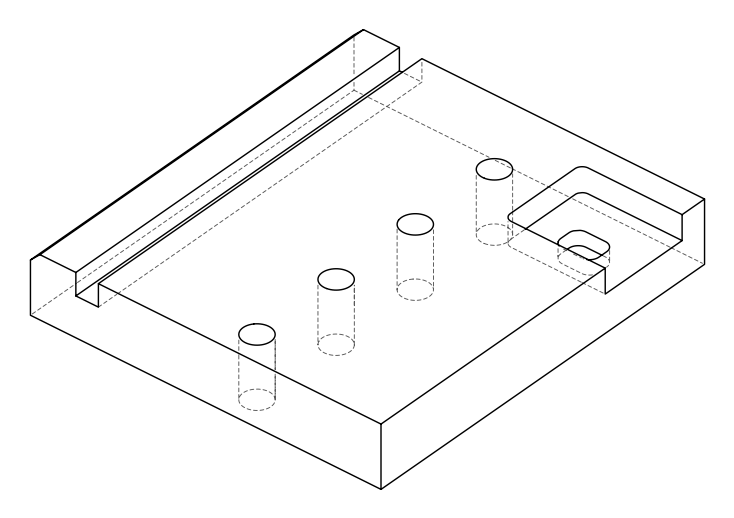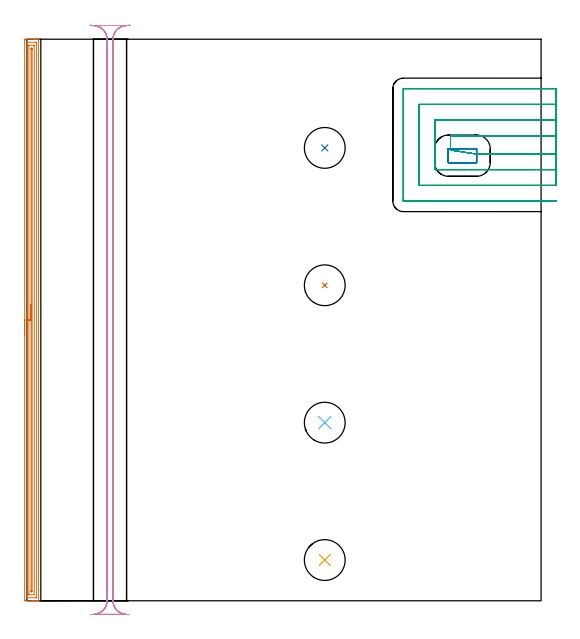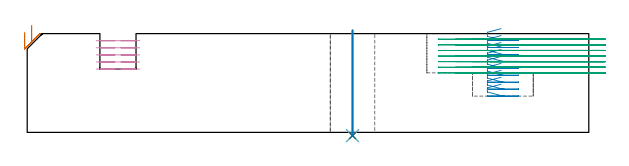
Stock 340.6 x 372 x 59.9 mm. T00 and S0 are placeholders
(PLAN: 8 operations, 4 tool changes, 39.6 min)
(1 AREA_MILL | FG_CHAMFER_SURFACE | UGT0205_001 | 12.09 min | 15744 mm3)
(2 MILL_RECTANGULAR_POCKET | POCKET_RECTANGULAR_STRAIGHT | UGT0201_100 | Follow Part, ap 4.5, ae 75% | 2.04 min | 35396 mm3)
(3 MILL_SLOT | SLOT_PARTIAL_RECTANGULAR | UGT0201_131 | Follow Part, ap 3.475, ae 75% | 16.05 min | 183912 mm3)
(4 MILL_RECTANGULAR_SLOT | SLOT_RECTANGULAR | UGT0201_100 | Follow Part, ap 4.5, ae 75% | 8.37 min | 175173 mm3)
(5 INDEXABLE_INSERT_DRILL_THROUGH_HOLE_FROM_SOLID | STEP1HOLE | NXT0302_025 | 0.26 min | 34310 mm3)
(6 INDEXABLE_INSERT_DRILL_THROUGH_HOLE_FROM_SOLID_1 | STEP1HOLE_1 | NXT0302_025 | 0.26 min | 34308 mm3)
(7 INDEXABLE_INSERT_DRILL_THROUGH_HOLE_FROM_SOLID_2 | STEP1HOLE_2 | NXT0302_025 | 0.26 min | 34179 mm3)
(8 INDEXABLE_INSERT_DRILL_THROUGH_HOLE_FROM_SOLID_3 | STEP1HOLE_3 | NXT0302_025 | 0.26 min | 34272 mm3)
(TOOL UGT0205_001 | Chamfer Mill 20 x 3 x 45 deg. | D20 FL50 Z2)
(TOOL UGT0201_100 | End Mill 18 mm | D18 FL22 Z2)
(TOOL UGT0201_131 | Carbide End Mill 13.9 | D13.9 FL30 Z4)
(TOOL NXT0302_025 | Index. Insert Drill 27mm [880-D2700L32-05] | D27 PA176 FL135 Z2)
(OP 1 AREA_MILL)
G17 G21 G94 G90
T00 M6
G54
G17 G0 G90 X-1.5 Y176. S1061 M3
G43 Z69.9 H0
Z60.7
G94 G1 Y176.038 Z59.828 F250.
Y176.152 Z58.964
Y176.341 Z58.112
Y176.603 Z57.28
Y176.937 Z56.474
Y177.34 Z55.7
Y177.808 Z54.964
Y178.34 Z54.272
Y178.929 Z53.629
Y179.572 Z53.04
Y180.264 Z52.509
Y181. Z52.04
Y181.774 Z51.637
Y182.58 Z51.303
Y183.412 Z51.041
Y184.264 Z50.852
Y185.128 Z50.738
Y186. Z50.7
Y371.078
X-1.499 Y371.381 Z50.701
X-1.494 Y371.965 Z50.704
X-1.492 Y371.993 Z50.706
X-0.911 Y371.997 Z51.287
X-0.294 Y372. Z51.904
X4.437 Z56.631
X4.985 Z57.182
X5.328 Z57.524
X5.876 Z58.073
X6.219 Z58.415
X6.906 Z59.106
X7.246 Z59.446
X7.647 Y371.993 Z59.838
X7.697 Y371.99 Z59.888
X7.7 Y371.828 Z59.9
Y0.172
X7.697 Y0.01 Z59.888
X7.647 Y0.007 Z59.838
X7.246 Y0. Z59.446
X6.906 Z59.106
X6.219 Z58.415
X4.985 Z57.182
X4.437 Z56.631
X3.82 Z56.015
X-1.185 Z51.012
X-1.492 Y0.01 Z50.706
X-1.499 Y0.315 Z50.699
Y0.328
X-1.5 Y186. Z50.7
X-0.086 Z52.114
X-0.085 Y369.727 Z52.115
X-0.083 Y369.859 Z52.117
X-0.08 Y369.947 Z52.12
X-0.076 Y369.992 Z52.124
X-0.069 Y369.993 Z52.131
X-0.02 Y369.996 Z52.18
X0.467 Y370. Z52.667
X5.816 Y369.999 Z58.016
X6.219 Y369.992 Z58.419
X6.271 Y369.99 Z58.471
X6.28 Y369.793 Z58.48
X6.284 Y369.661 Z58.484
X6.285 Y369.594 Z58.485
X6.286 Y369.528 Z58.486
X6.285 Y2.273 Z58.485
X6.283 Y2.14 Z58.483
X6.28 Y2.053 Z58.48
X6.276 Y2.008 Z58.476
X6.269 Y2.007 Z58.469
X6.219 Y2.004 Z58.419
X5.732 Y2. Z57.932
X0.384 Y2.001 Z52.584
X-0.02 Y2.008 Z52.18
X-0.071 Y2.01 Z52.129
X-0.08 Y2.207 Z52.12
X-0.084 Y2.339 Z52.116
X-0.085 Y2.406 Z52.115
X-0.086 Y2.472 Z52.114
Y186.
X1.328 Z53.528
X1.329 Y367.808 Z53.529
X1.33 Y367.916 Z53.53
X1.332 Y367.97 Z53.532
X1.335 Y367.988 Z53.535
X1.38 Y367.993 Z53.58
X1.572 Y367.999 Z53.772
X4.629 Z56.829
X4.757 Y367.995 Z56.957
X4.854 Y367.99 Z57.054
X4.864 Y367.951 Z57.064
X4.868 Y367.808 Z57.068
X4.871 Y367.373 Z57.071
Y4.192
X4.87 Y4.084 Z57.07
X4.868 Y4.03 Z57.068
X4.865 Y4.012 Z57.065
X4.82 Y4.007 Z57.02
X4.628 Y4.001 Z56.828
X1.571 Z53.771
X1.443 Y4.005 Z53.643
X1.346 Y4.01 Z53.546
X1.335 Y4.049 Z53.535
X1.332 Y4.192 Z53.532
X1.329 Y4.628 Z53.529
X1.328 Y186. Z53.528
X2.743 Z54.943
Y365.844
X2.744 Y365.931 Z54.944
X2.747 Y365.982 Z54.947
X2.749 Y365.989 Z54.949
X2.756 Y365.994 Z54.956
X2.781 Y365.997 Z54.981
X2.888 Y365.999 Z55.088
X3.1 Y366. Z55.3
X3.312 Y365.999 Z55.512
X3.419 Y365.997 Z55.619
X3.444 Y365.994 Z55.644
X3.451 Y365.989 Z55.651
X3.453 Y365.982 Z55.653
X3.455 Y365.932 Z55.655
X3.457 Y365.216 Z55.657
Y6.156
X3.456 Y6.069 Z55.656
X3.453 Y6.018 Z55.653
X3.451 Y6.011 Z55.651
X3.444 Y6.006 Z55.644
X3.419 Y6.003 Z55.619
X3.312 Y6.001 Z55.512
X3.1 Y6. Z55.3
X2.888 Y6.001 Z55.088
X2.781 Y6.003 Z54.981
X2.756 Y6.006 Z54.956
X2.749 Y6.011 Z54.949
X2.747 Y6.018 Z54.947
X2.745 Y6.068 Z54.945
X2.743 Y6.784 Z54.943
Y186.
Y186.872 Z54.981
Y187.737 Z55.095
Y188.588 Z55.283
Y189.42 Z55.546
Y190.226 Z55.88
Y191. Z56.282
Y191.736 Z56.751
Y192.428 Z57.282
Y193.071 Z57.872
Y193.66 Z58.515
Y194.192 Z59.207
Y194.66 Z59.943
Y195.063 Z60.716
Y195.397 Z61.522
Y195.659 Z62.354
Y195.848 Z63.206
Y195.962 Z64.071
Y196. Z64.943
G0 Z69.9
M5
M2
(OP 2 MILL_RECTANGULAR_POCKET)
G17 G21 G94 G90
T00 M6
G54
G17 G0 G90 X287.386 Y299.5 S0 M3
G43 Z69.9 H0
Z62.9
G94 G1 X279.2 Z60.706 F250.
X279.168 Z60.698
X279.126 Y299.474 Z60.685
X279.1 Y299.432 Z60.671
Y290.268 Z58.216
X279.126 Y290.226 Z58.203
X279.168 Y290.2 Z58.189
X279.2 Z58.181
X288.5 Z55.689
X297.8 F500.
X297.855 Y290.205
X297.895 Y290.245
X297.9 Y290.3
Y299.4
X297.895 Y299.455
X297.855 Y299.495
X297.8 Y299.5
X279.2
X279.145 Y299.495
X279.105 Y299.455
X279.1 Y299.4
Y290.3
X279.105 Y290.245
X279.145 Y290.205
X279.2 Y290.2
X288.5
X289.5
G0 X287.386 Y299.5 Z58.689
G1 X279.2 Z56.495 F250.
X279.168 Z56.487
X279.126 Y299.474 Z56.473
X279.1 Y299.432 Z56.46
Y290.268 Z54.005
X279.126 Y290.226 Z53.991
X279.168 Y290.2 Z53.978
X279.2 Z53.97
X288.5 Z51.478
X297.8 F500.
X297.855 Y290.205
X297.895 Y290.245
X297.9 Y290.3
Y299.4
X297.895 Y299.455
X297.855 Y299.495
X297.8 Y299.5
X279.2
X279.145 Y299.495
X279.105 Y299.455
X279.1 Y299.4
Y290.3
X279.105 Y290.245
X279.145 Y290.205
X279.2 Y290.2
X288.5
X289.5
G0 X287.386 Y299.5 Z54.478
G1 X279.2 Z52.284 F250.
X279.168 Z52.276
X279.126 Y299.474 Z52.262
X279.1 Y299.432 Z52.249
Y290.268 Z49.794
X279.126 Y290.226 Z49.78
X279.168 Y290.2 Z49.767
X279.2 Z49.759
X288.5 Z47.267
X297.8 F500.
X297.855 Y290.205
X297.895 Y290.245
X297.9 Y290.3
Y299.4
X297.895 Y299.455
X297.855 Y299.495
X297.8 Y299.5
X279.2
X279.145 Y299.495
X279.105 Y299.455
X279.1 Y299.4
Y290.3
X279.105 Y290.245
X279.145 Y290.205
X279.2 Y290.2
X288.5
X289.5
G0 X287.386 Y299.5 Z50.267
G1 X279.2 Z48.073 F250.
X279.168 Z48.065
X279.126 Y299.474 Z48.051
X279.1 Y299.432 Z48.038
Y290.268 Z45.583
X279.126 Y290.226 Z45.569
X279.168 Y290.2 Z45.556
X279.2 Z45.547
X288.5 Z43.056
X297.8 F500.
X297.855 Y290.205
X297.895 Y290.245
X297.9 Y290.3
Y299.4
X297.895 Y299.455
X297.855 Y299.495
X297.8 Y299.5
X279.2
X279.145 Y299.495
X279.105 Y299.455
X279.1 Y299.4
Y290.3
X279.105 Y290.245
X279.145 Y290.205
X279.2 Y290.2
X288.5
X289.5
G0 X287.386 Y299.5 Z46.056
G1 X279.2 Z43.862 F250.
X279.168 Z43.853
X279.126 Y299.474 Z43.84
X279.1 Y299.432 Z43.827
Y290.268 Z41.371
X279.126 Y290.226 Z41.358
X279.168 Y290.2 Z41.345
X279.2 Z41.336
X288.5 Z38.844
X297.8 F500.
X297.855 Y290.205
X297.895 Y290.245
X297.9 Y290.3
Y299.4
X297.895 Y299.455
X297.855 Y299.495
X297.8 Y299.5
X279.2
X279.145 Y299.495
X279.105 Y299.455
X279.1 Y299.4
Y290.3
X279.105 Y290.245
X279.145 Y290.205
X279.2 Y290.2
X288.5
X289.5
G0 X287.386 Y299.5 Z41.844
G1 X279.2 Z39.651 F250.
X279.168 Z39.642
X279.126 Y299.474 Z39.629
X279.1 Y299.432 Z39.616
Y290.268 Z37.16
X279.126 Y290.226 Z37.147
X279.168 Y290.2 Z37.134
X279.2 Z37.125
X288.5 Z34.633
X297.8 F500.
X297.855 Y290.205
X297.895 Y290.245
X297.9 Y290.3
Y299.4
X297.895 Y299.455
X297.855 Y299.495
X297.8 Y299.5
X279.2
X279.145 Y299.495
X279.105 Y299.455
X279.1 Y299.4
Y290.3
X279.105 Y290.245
X279.145 Y290.205
X279.2 Y290.2
X288.5
X289.5
G0 X287.386 Y299.5 Z37.633
G1 X279.2 Z35.44 F250.
X279.168 Z35.431
X279.126 Y299.474 Z35.418
X279.1 Y299.432 Z35.405
Y290.268 Z32.949
X279.126 Y290.226 Z32.936
X279.168 Y290.2 Z32.923
X279.2 Z32.914
X288.5 Z30.422
X297.8 F500.
X297.855 Y290.205
X297.895 Y290.245
X297.9 Y290.3
Y299.4
X297.895 Y299.455
X297.855 Y299.495
X297.8 Y299.5
X279.2
X279.145 Y299.495
X279.105 Y299.455
X279.1 Y299.4
Y290.3
X279.105 Y290.245
X279.145 Y290.205
X279.2 Y290.2
X288.5
X289.5
G0 X287.386 Y299.5 Z33.422
G1 X279.2 Z31.229 F250.
X279.168 Z31.22
X279.126 Y299.474 Z31.207
X279.1 Y299.432 Z31.194
Y290.268 Z28.738
X279.126 Y290.226 Z28.725
X279.168 Y290.2 Z28.712
X279.2 Z28.703
X288.5 Z26.211
X297.8 F500.
X297.855 Y290.205
X297.895 Y290.245
X297.9 Y290.3
Y299.4
X297.895 Y299.455
X297.855 Y299.495
X297.8 Y299.5
X279.2
X279.145 Y299.495
X279.105 Y299.455
X279.1 Y299.4
Y290.3
X279.105 Y290.245
X279.145 Y290.205
X279.2 Y290.2
X288.5
X289.5
G0 X287.386 Y299.5 Z29.211
G1 X279.2 Z27.018 F250.
X279.168 Z27.009
X279.126 Y299.474 Z26.996
X279.1 Y299.432 Z26.983
Y290.268 Z24.527
X279.126 Y290.226 Z24.514
X279.168 Y290.2 Z24.501
X279.2 Z24.492
X288.5 Z22.
X297.8 F500.
X297.855 Y290.205
X297.895 Y290.245
X297.9 Y290.3
Y299.4
X297.895 Y299.455
X297.855 Y299.495
X297.8 Y299.5
X279.2
X279.145 Y299.495
X279.105 Y299.455
X279.1 Y299.4
Y290.3
X279.105 Y290.245
X279.145 Y290.205
X279.2 Y290.2
X288.5
X289.5
G0 Z69.9
M5
M2
(OP 3 MILL_SLOT)
G17 G21 G94 G90
T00 M6
G54
G17 G0 G90 X350.55 Y307.975 S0 M3
G43 Z69.9 H0
Z56.5
G94 G1 X347.55 F250.
X280.625 F500.
Y301.55
Y298.55 F250.
X296.95 Y296.025 F500.
X299.95 F250.
X347.55 F500.
X350.55 F250.
Y318.4
X347.55
X270.2 F500.
Y285.6
X347.55
X350.55 F250.
Y328.825
X347.55
X259.775 F500.
Y275.175
X347.55
X350.55 F250.
Y339.25
X347.55
X249.4 F500.
X249.37 Y339.252
X249.348 Y339.23
X249.35 Y339.2
Y264.8
X249.348 Y264.77
X249.37 Y264.748
X249.4 Y264.75
X347.55
X350.55 F250.
G0 Y307.975 Z53.1
G1 X347.55
X280.625 F500.
Y301.55
Y298.55 F250.
X296.95 Y296.025 F500.
X299.95 F250.
X347.55 F500.
X350.55 F250.
Y318.4
X347.55
X270.2 F500.
Y285.6
X347.55
X350.55 F250.
Y328.825
X347.55
X259.775 F500.
Y275.175
X347.55
X350.55 F250.
Y339.25
X347.55
X249.4 F500.
X249.37 Y339.252
X249.348 Y339.23
X249.35 Y339.2
Y264.8
X249.348 Y264.77
X249.37 Y264.748
X249.4 Y264.75
X347.55
X350.55 F250.
G0 Y307.975 Z49.7
G1 X347.55
X280.625 F500.
Y301.55
Y298.55 F250.
X296.95 Y296.025 F500.
X299.95 F250.
X347.55 F500.
X350.55 F250.
Y318.4
X347.55
X270.2 F500.
Y285.6
X347.55
X350.55 F250.
Y328.825
X347.55
X259.775 F500.
Y275.175
X347.55
X350.55 F250.
Y339.25
X347.55
X249.4 F500.
X249.37 Y339.252
X249.348 Y339.23
X249.35 Y339.2
Y264.8
X249.348 Y264.77
X249.37 Y264.748
X249.4 Y264.75
X347.55
X350.55 F250.
G0 Y307.975 Z46.3
G1 X347.55
X280.625 F500.
Y301.55
Y298.55 F250.
X296.95 Y296.025 F500.
X299.95 F250.
X347.55 F500.
X350.55 F250.
Y318.4
X347.55
X270.2 F500.
Y285.6
X347.55
X350.55 F250.
Y328.825
X347.55
X259.775 F500.
Y275.175
X347.55
X350.55 F250.
Y339.25
X347.55
X249.4 F500.
X249.37 Y339.252
X249.348 Y339.23
X249.35 Y339.2
Y264.8
X249.348 Y264.77
X249.37 Y264.748
X249.4 Y264.75
X347.55
X350.55 F250.
G0 Y307.975 Z42.9
G1 X347.55
X280.625 F500.
Y301.55
Y298.55 F250.
X296.95 Y296.025 F500.
X299.95 F250.
X347.55 F500.
X350.55 F250.
Y318.4
X347.55
X270.2 F500.
Y285.6
X347.55
X350.55 F250.
Y328.825
X347.55
X259.775 F500.
Y275.175
X347.55
X350.55 F250.
Y339.25
X347.55
X249.4 F500.
X249.37 Y339.252
X249.348 Y339.23
X249.35 Y339.2
Y264.8
X249.348 Y264.77
X249.37 Y264.748
X249.4 Y264.75
X347.55
X350.55 F250.
G0 Y307.975 Z39.5
G1 X347.55
X280.625 F500.
Y301.55
Y298.55 F250.
X296.95 Y296.025 F500.
X299.95 F250.
X347.55 F500.
X350.55 F250.
Y318.4
X347.55
X270.2 F500.
Y285.6
X347.55
X350.55 F250.
Y328.825
X347.55
X259.775 F500.
Y275.175
X347.55
X350.55 F250.
Y339.25
X347.55
X249.4 F500.
X249.37 Y339.252
X249.348 Y339.23
X249.35 Y339.2
Y264.8
X249.348 Y264.77
X249.37 Y264.748
X249.4 Y264.75
X347.55
X350.55 F250.
G0 Y307.975 Z36.1
G1 X347.55
X280.625 F500.
Y301.55
Y298.55 F250.
X296.95 Y296.025 F500.
X299.95 F250.
X347.55 F500.
X350.55 F250.
Y318.4
X347.55
X270.2 F500.
Y285.6
X347.55
X350.55 F250.
Y328.825
X347.55
X259.775 F500.
Y275.175
X347.55
X350.55 F250.
Y339.25
X347.55
X249.4 F500.
X249.37 Y339.252
X249.348 Y339.23
X249.35 Y339.2
Y264.8
X249.348 Y264.77
X249.37 Y264.748
X249.4 Y264.75
X347.55
X350.55 F250.
G0 Z69.9
M5
M2
(OP 4 MILL_RECTANGULAR_SLOT)
G17 G21 G94 G90
T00 M6
G54
G17 G0 G90 X68.256 Y-9.215 S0 M3
G43 Z69.9 H0
Z55.6
G94 G1 X65.266 Y-8.97 F250.
G2 X57. Y0. R9. F500.
G1 Y372.
G2 X65.266 Y380.97 R9.
G1 Y381.
X44.834
Y380.97
G2 X53.1 Y372. R9.
G1 Y0.
G2 X44.834 Y-8.97 R9.
G1 X41.844 Y-9.215 F250.
G0 Z69.9
Y381.215
Z51.3
G1 X44.834 Y380.97
G2 X53.1 Y372. R9. F500.
G1 Y0.
G2 X44.524 Y-8.99 R9.
G1 X65.576
G2 X57. Y0. R9.
G1 Y372.
G2 X65.266 Y380.97 R9.
G1 X68.256 Y381.215 F250.
G0 X41.844 Z47.
G1 X44.834 Y380.97
G2 X53.1 Y372. R9. F500.
G1 Y0.
G2 X44.524 Y-8.99 R9.
G1 X65.576
G2 X57. Y0. R9.
G1 Y372.
G2 X65.266 Y380.97 R9.
G1 X68.256 Y381.215 F250.
G0 X41.844 Z42.7
G1 X44.834 Y380.97
G2 X53.1 Y372. R9. F500.
G1 Y0.
G2 X44.524 Y-8.99 R9.
G1 X65.576
G2 X57. Y0. R9.
G1 Y372.
G2 X65.266 Y380.97 R9.
G1 X68.256 Y381.215 F250.
G0 X41.844 Z38.4
G1 X44.834 Y380.97
G2 X53.1 Y372. R9. F500.
G1 Y0.
G2 X44.524 Y-8.99 R9.
G1 X65.576
G2 X57. Y0. R9.
G1 Y372.
G2 X65.266 Y380.97 R9.
G1 X68.256 Y381.215 F250.
G0 Z69.9
M5
M2
(OP 5 INDEXABLE_INSERT_DRILL_THROUGH_HOLE_FROM_SOLID)
G17 G21 G94 G90
T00 M6
G54
G17 G0 G90 X197.3 Y27. S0 M3
G43 Z69.9 H1
G94 G81 G98 Z-1.971 F250. R61.9
G80
M5
M2
(OP 6 INDEXABLE_INSERT_DRILL_THROUGH_HOLE_FROM_SOLID_1)
G17 G21 G94 G90
T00 M6
G54
G17 G0 G90 X197.3 Y118. S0 M3
G43 Z69.9 H1
G94 G81 G98 Z-1.971 F250. R61.9
G80
M5
M2
(OP 7 INDEXABLE_INSERT_DRILL_THROUGH_HOLE_FROM_SOLID_2)
G17 G21 G94 G90
T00 M6
G54
G17 G0 G90 X197.3 Y209. S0 M3
G43 Z69.9 H1
G94 G81 G98 Z-1.971 F250. R61.9
G80
M5
M2
(OP 8 INDEXABLE_INSERT_DRILL_THROUGH_HOLE_FROM_SOLID_3)
G17 G21 G94 G90
T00 M6
G54
G17 G0 G90 X197.3 Y300. S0 M3
G43 Z69.9 H1
G94 G81 G98 Z-1.971 F250. R61.9
G80
M5
M2
